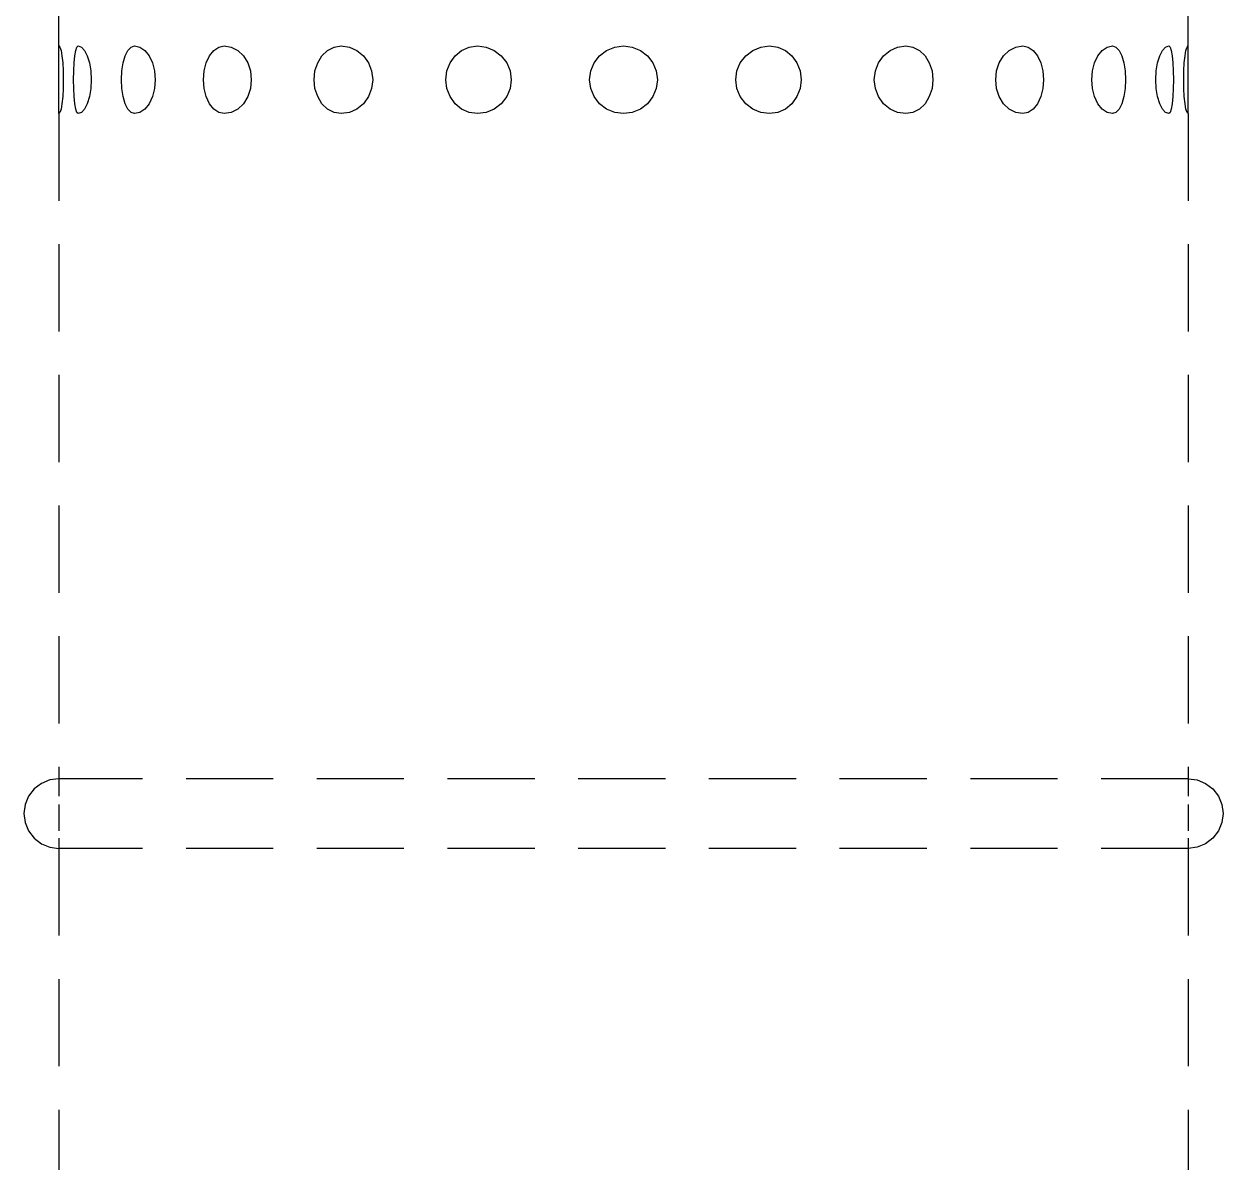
# Model space of a CAD drawing. Header units: millimetres. Extents: x 0 to 460473, y -68369 to 85219.
# Drawn here: x 221550.6 to 221636.7, y -29157.8 to -29076.1 of the extents above; entities that cross this region are included whole.
import ezdxf

# ---------------------------------------------------------------- set-up
doc = ezdxf.new("R2010")
doc.units = ezdxf.units.MM
doc.header["$LTSCALE"] = 50
doc.linetypes.add('HIDDEN2', pattern=[0.1875, 0.125, -0.0625])
doc.layers.add('hid', color=8, linetype='HIDDEN2')

msp = doc.modelspace()

# ---------------------------------------------------------------- linework, layer by layer
at = {"layer": 'hid'}
for p, q in [((221553.14544582, -29077.66723714), (221553.14544582, -29074.42689384)), ((221634.1540285, -29077.66723714), (221634.1540285, -29074.42689384)), ((221553.14544582, -29082.5277521), (221553.14544582, -29077.66723714)), ((221553.14544582, -29077.66723714), (221553.22825483, -29077.75004616)), ((221553.22825483, -29077.75004616), (221553.30542055, -29077.99282991)), ((221554.36562134, -29077.99282991), (221554.44278706, -29077.75004616)), ((221554.44278706, -29077.75004616), (221554.52559608, -29077.66723714)), ((221554.52559608, -29077.66723714), (221554.76837983, -29077.75004616)), ((221554.76837983, -29077.75004616), (221554.99461826, -29077.99282991)), ((221558.10296971, -29077.99282991), (221558.32920815, -29077.75004616)), ((221558.32920815, -29077.75004616), (221558.5719919, -29077.66723714)), ((221558.5719919, -29077.66723714), (221558.95820507, -29077.75004616)), ((221558.95820507, -29077.75004616), (221559.31809845, -29077.99282991)), ((221564.26277153, -29077.99282991), (221564.62266491, -29077.75004616)), ((221564.62266491, -29077.75004616), (221565.00887809, -29077.66723714)), ((221565.00887809, -29077.66723714), (221565.51220089, -29077.75004616)), ((221565.51220089, -29077.75004616), (221565.98122308, -29077.99282991)), ((221572.4252465, -29077.99282991), (221572.89426868, -29077.75004616)), ((221572.89426868, -29077.75004616), (221573.39759149, -29077.66723714)), ((221573.39759149, -29077.66723714), (221573.98372331, -29077.75004616)), ((221573.98372331, -29077.75004616), (221574.52991121, -29077.99282991)), ((221582.03413543, -29077.99282991), (221582.58032333, -29077.75004616)), ((221582.58032333, -29077.75004616), (221583.16645515, -29077.66723714)), ((221583.16645515, -29077.66723714), (221583.79545207, -29077.75004616)), ((221583.79545207, -29077.75004616), (221584.38158389, -29077.99282991)), ((221592.43460842, -29077.99282991), (221593.02074024, -29077.75004616)), ((221593.02074024, -29077.75004616), (221593.64973716, -29077.66723714)), ((221593.64973716, -29077.66723714), (221594.27873408, -29077.75004616)), ((221594.27873408, -29077.75004616), (221594.8648659, -29077.99282991)), ((221602.91789043, -29077.99282991), (221603.50402225, -29077.75004616)), ((221603.50402225, -29077.75004616), (221604.13301917, -29077.66723714)), ((221604.13301917, -29077.66723714), (221604.71915099, -29077.75004616)), ((221604.71915099, -29077.75004616), (221605.26533889, -29077.99282991)), ((221612.76956311, -29077.99282991), (221613.31575101, -29077.75004616)), ((221613.31575101, -29077.75004616), (221613.90188283, -29077.66723714)), ((221613.90188283, -29077.66723714), (221614.40520564, -29077.75004616)), ((221614.40520564, -29077.75004616), (221614.87422782, -29077.99282991)), ((221621.31825124, -29077.99282991), (221621.78727343, -29077.75004616)), ((221621.78727343, -29077.75004616), (221622.29059623, -29077.66723714)), ((221622.29059623, -29077.66723714), (221622.67680941, -29077.75004616)), ((221622.67680941, -29077.75004616), (221623.03670279, -29077.99282991)), ((221627.98137587, -29077.99282991), (221628.34126925, -29077.75004616)), ((221628.34126925, -29077.75004616), (221628.72748242, -29077.66723714)), ((221628.72748242, -29077.66723714), (221628.97026617, -29077.75004616)), ((221628.97026617, -29077.75004616), (221629.19650461, -29077.99282991)), ((221632.30485606, -29077.99282991), (221632.53109449, -29077.75004616)), ((221632.53109449, -29077.75004616), (221632.77387824, -29077.66723714)), ((221632.77387824, -29077.66723714), (221632.85668726, -29077.75004616)), ((221632.85668726, -29077.75004616), (221632.93385298, -29077.99282991)), ((221633.99405377, -29077.99282991), (221634.07121949, -29077.75004616)), ((221634.07121949, -29077.75004616), (221634.1540285, -29077.66723714)), ((221634.1540285, -29082.5277521), (221634.1540285, -29077.66723714)), ((221553.30542055, -29077.99282991), (221553.37168426, -29078.37904308)), ((221553.37168426, -29078.37904308), (221553.42253018, -29078.88236588)), ((221554.24851171, -29078.88236588), (221554.29935764, -29078.37904308)), ((221554.29935764, -29078.37904308), (221554.36562134, -29077.99282991)), ((221554.99461826, -29077.99282991), (221555.18889362, -29078.37904308)), ((221555.18889362, -29078.37904308), (221555.33796634, -29078.88236588)), ((221557.75962164, -29078.88236588), (221557.90869436, -29078.37904308)), ((221557.90869436, -29078.37904308), (221558.10296971, -29077.99282991)), ((221559.31809845, -29077.99282991), (221559.6271459, -29078.37904308)), ((221559.6271459, -29078.37904308), (221559.86428635, -29078.88236588)), ((221563.71658363, -29078.88236588), (221563.95372408, -29078.37904308)), ((221563.95372408, -29078.37904308), (221564.26277153, -29077.99282991)), ((221565.98122308, -29077.99282991), (221566.38398156, -29078.37904308)), ((221566.38398156, -29078.37904308), (221566.69302901, -29078.88236588)), ((221571.71344056, -29078.88236588), (221572.02248802, -29078.37904308)), ((221572.02248802, -29078.37904308), (221572.4252465, -29077.99282991)), ((221574.52991121, -29077.99282991), (221574.9989334, -29078.37904308)), ((221574.9989334, -29078.37904308), (221575.35882678, -29078.88236588)), ((221581.20521986, -29078.88236588), (221581.56511324, -29078.37904308)), ((221581.56511324, -29078.37904308), (221582.03413543, -29077.99282991)), ((221584.38158389, -29077.99282991), (221584.8849067, -29078.37904308)), ((221584.8849067, -29078.37904308), (221585.27111987, -29078.88236588)), ((221591.54507244, -29078.88236588), (221591.93128562, -29078.37904308)), ((221591.93128562, -29078.37904308), (221592.43460842, -29077.99282991)), ((221594.8648659, -29077.99282991), (221595.3681887, -29078.37904308)), ((221595.3681887, -29078.37904308), (221595.75440188, -29078.88236588)), ((221602.02835445, -29078.88236588), (221602.41456762, -29078.37904308)), ((221602.41456762, -29078.37904308), (221602.91789043, -29077.99282991)), ((221605.26533889, -29077.99282991), (221605.73436108, -29078.37904308)), ((221605.73436108, -29078.37904308), (221606.09425446, -29078.88236588)), ((221611.94064754, -29078.88236588), (221612.30054092, -29078.37904308)), ((221612.30054092, -29078.37904308), (221612.76956311, -29077.99282991)), ((221614.87422782, -29077.99282991), (221615.2769863, -29078.37904308)), ((221615.2769863, -29078.37904308), (221615.58603376, -29078.88236588)), ((221620.60644531, -29078.88236588), (221620.91549276, -29078.37904308)), ((221620.91549276, -29078.37904308), (221621.31825124, -29077.99282991)), ((221623.03670279, -29077.99282991), (221623.34575024, -29078.37904308)), ((221623.34575024, -29078.37904308), (221623.58289069, -29078.88236588)), ((221627.43518797, -29078.88236588), (221627.67232842, -29078.37904308)), ((221627.67232842, -29078.37904308), (221627.98137587, -29077.99282991)), ((221629.19650461, -29077.99282991), (221629.39077996, -29078.37904308)), ((221629.39077996, -29078.37904308), (221629.53985268, -29078.88236588)), ((221631.96150798, -29078.88236588), (221632.1105807, -29078.37904308)), ((221632.1105807, -29078.37904308), (221632.30485606, -29077.99282991)), ((221632.93385298, -29077.99282991), (221633.00011668, -29078.37904308)), ((221633.00011668, -29078.37904308), (221633.05096261, -29078.88236588)), ((221633.87694414, -29078.88236588), (221633.92779006, -29078.37904308)), ((221633.92779006, -29078.37904308), (221633.99405377, -29077.99282991)), ((221553.42253018, -29078.88236588), (221553.45449327, -29079.4684977)), ((221553.45449327, -29079.4684977), (221553.46539529, -29080.09749462)), ((221554.20564661, -29080.09749462), (221554.21654862, -29079.4684977)), ((221554.21654862, -29079.4684977), (221554.24851171, -29078.88236588)), ((221555.33796634, -29078.88236588), (221555.43167736, -29079.4684977)), ((221555.43167736, -29079.4684977), (221555.46364045, -29080.09749462)), ((221557.63394752, -29080.09749462), (221557.66591061, -29079.4684977)), ((221557.66591061, -29079.4684977), (221557.75962164, -29078.88236588)), ((221559.86428635, -29078.88236588), (221560.01335907, -29079.4684977)), ((221560.01335907, -29079.4684977), (221560.064205, -29080.09749462)), ((221563.51666498, -29080.09749462), (221563.56751091, -29079.4684977)), ((221563.56751091, -29079.4684977), (221563.71658363, -29078.88236588)), ((221566.69302901, -29078.88236588), (221566.88730436, -29079.4684977)), ((221566.88730436, -29079.4684977), (221566.95356807, -29080.09749462)), ((221571.45290151, -29080.09749462), (221571.51916521, -29079.4684977)), ((221571.51916521, -29079.4684977), (221571.71344056, -29078.88236588)), ((221575.35882678, -29078.88236588), (221575.58506522, -29079.4684977)), ((221575.58506522, -29079.4684977), (221575.66223094, -29080.09749462)), ((221580.9018157, -29080.09749462), (221580.97898142, -29079.4684977)), ((221580.97898142, -29079.4684977), (221581.20521986, -29078.88236588)), ((221585.27111987, -29078.88236588), (221585.51390362, -29079.4684977)), ((221585.51390362, -29079.4684977), (221585.59671263, -29080.09749462)), ((221591.21947968, -29080.09749462), (221591.3022887, -29079.4684977)), ((221591.3022887, -29079.4684977), (221591.54507244, -29078.88236588)), ((221595.75440188, -29078.88236588), (221595.99718562, -29079.4684977)), ((221595.99718562, -29079.4684977), (221596.07999464, -29080.09749462)), ((221601.70276169, -29080.09749462), (221601.7855707, -29079.4684977)), ((221601.7855707, -29079.4684977), (221602.02835445, -29078.88236588)), ((221606.09425446, -29078.88236588), (221606.3204929, -29079.4684977)), ((221606.3204929, -29079.4684977), (221606.39765862, -29080.09749462)), ((221611.63724338, -29080.09749462), (221611.7144091, -29079.4684977)), ((221611.7144091, -29079.4684977), (221611.94064754, -29078.88236588)), ((221615.58603376, -29078.88236588), (221615.78030911, -29079.4684977)), ((221615.78030911, -29079.4684977), (221615.84657281, -29080.09749462)), ((221620.34590625, -29080.09749462), (221620.41216996, -29079.4684977)), ((221620.41216996, -29079.4684977), (221620.60644531, -29078.88236588)), ((221623.58289069, -29078.88236588), (221623.73196341, -29079.4684977)), ((221623.73196341, -29079.4684977), (221623.78280934, -29080.09749462)), ((221627.23526932, -29080.09749462), (221627.28611525, -29079.4684977)), ((221627.28611525, -29079.4684977), (221627.43518797, -29078.88236588)), ((221629.53985268, -29078.88236588), (221629.63356371, -29079.4684977)), ((221629.63356371, -29079.4684977), (221629.6655268, -29080.09749462)), ((221631.83583387, -29080.09749462), (221631.86779696, -29079.4684977)), ((221631.86779696, -29079.4684977), (221631.96150798, -29078.88236588)), ((221633.05096261, -29078.88236588), (221633.0829257, -29079.4684977)), ((221633.0829257, -29079.4684977), (221633.09382771, -29080.09749462)), ((221633.83407903, -29080.09749462), (221633.84498105, -29079.4684977)), ((221633.84498105, -29079.4684977), (221633.87694414, -29078.88236588)), ((221553.46539529, -29080.09749462), (221553.45449327, -29080.72649154)), ((221554.21654862, -29080.72649154), (221554.20564661, -29080.09749462)), ((221555.46364045, -29080.09749462), (221555.43167736, -29080.72649154)), ((221557.66591061, -29080.72649154), (221557.63394752, -29080.09749462)), ((221560.064205, -29080.09749462), (221560.01335907, -29080.72649154)), ((221563.56751091, -29080.72649154), (221563.51666498, -29080.09749462)), ((221566.95356807, -29080.09749462), (221566.88730436, -29080.72649154)), ((221571.51916521, -29080.72649154), (221571.45290151, -29080.09749462)), ((221575.66223094, -29080.09749462), (221575.58506522, -29080.72649154)), ((221580.97898142, -29080.72649154), (221580.9018157, -29080.09749462)), ((221585.59671263, -29080.09749462), (221585.51390362, -29080.72649154)), ((221591.3022887, -29080.72649154), (221591.21947968, -29080.09749462)), ((221596.07999464, -29080.09749462), (221595.99718562, -29080.72649154)), ((221601.7855707, -29080.72649154), (221601.70276169, -29080.09749462)), ((221606.39765862, -29080.09749462), (221606.3204929, -29080.72649154)), ((221611.7144091, -29080.72649154), (221611.63724338, -29080.09749462)), ((221615.84657281, -29080.09749462), (221615.78030911, -29080.72649154)), ((221620.41216996, -29080.72649154), (221620.34590625, -29080.09749462)), ((221623.78280934, -29080.09749462), (221623.73196341, -29080.72649154)), ((221627.28611525, -29080.72649154), (221627.23526932, -29080.09749462)), ((221629.6655268, -29080.09749462), (221629.63356371, -29080.72649154)), ((221631.86779696, -29080.72649154), (221631.83583387, -29080.09749462)), ((221633.09382771, -29080.09749462), (221633.0829257, -29080.72649154)), ((221633.84498105, -29080.72649154), (221633.83407903, -29080.09749462)), ((221553.45449327, -29080.72649154), (221553.42253018, -29081.31262336)), ((221554.24851171, -29081.31262336), (221554.21654862, -29080.72649154)), ((221555.43167736, -29080.72649154), (221555.33796634, -29081.31262336)), ((221557.75962164, -29081.31262336), (221557.66591061, -29080.72649154)), ((221560.01335907, -29080.72649154), (221559.86428635, -29081.31262336)), ((221563.71658363, -29081.31262336), (221563.56751091, -29080.72649154)), ((221566.88730436, -29080.72649154), (221566.69302901, -29081.31262336)), ((221571.71344056, -29081.31262336), (221571.51916521, -29080.72649154)), ((221575.58506522, -29080.72649154), (221575.35882678, -29081.31262336)), ((221581.20521986, -29081.31262336), (221580.97898142, -29080.72649154)), ((221585.51390362, -29080.72649154), (221585.27111987, -29081.31262336)), ((221591.54507244, -29081.31262336), (221591.3022887, -29080.72649154)), ((221595.99718562, -29080.72649154), (221595.75440188, -29081.31262336)), ((221602.02835445, -29081.31262336), (221601.7855707, -29080.72649154)), ((221606.3204929, -29080.72649154), (221606.09425446, -29081.31262336)), ((221611.94064754, -29081.31262336), (221611.7144091, -29080.72649154)), ((221615.78030911, -29080.72649154), (221615.58603376, -29081.31262336)), ((221620.60644531, -29081.31262336), (221620.41216996, -29080.72649154)), ((221623.73196341, -29080.72649154), (221623.58289069, -29081.31262336)), ((221627.43518797, -29081.31262336), (221627.28611525, -29080.72649154)), ((221629.63356371, -29080.72649154), (221629.53985268, -29081.31262336)), ((221631.96150798, -29081.31262336), (221631.86779696, -29080.72649154)), ((221633.0829257, -29080.72649154), (221633.05096261, -29081.31262336)), ((221633.87694414, -29081.31262336), (221633.84498105, -29080.72649154)), ((221553.37168426, -29081.81594617), (221553.30542055, -29082.20215934)), ((221553.42253018, -29081.31262336), (221553.37168426, -29081.81594617)), ((221554.29935764, -29081.81594617), (221554.24851171, -29081.31262336)), ((221554.36562134, -29082.20215934), (221554.29935764, -29081.81594617)), ((221555.18889362, -29081.81594617), (221554.99461826, -29082.20215934)), ((221555.33796634, -29081.31262336), (221555.18889362, -29081.81594617)), ((221557.90869436, -29081.81594617), (221557.75962164, -29081.31262336)), ((221558.10296971, -29082.20215934), (221557.90869436, -29081.81594617)), ((221559.6271459, -29081.81594617), (221559.31809845, -29082.20215934)), ((221559.86428635, -29081.31262336), (221559.6271459, -29081.81594617)), ((221563.95372408, -29081.81594617), (221563.71658363, -29081.31262336)), ((221564.26277153, -29082.20215934), (221563.95372408, -29081.81594617)), ((221566.38398156, -29081.81594617), (221565.98122308, -29082.20215934)), ((221566.69302901, -29081.31262336), (221566.38398156, -29081.81594617)), ((221572.02248802, -29081.81594617), (221571.71344056, -29081.31262336)), ((221572.4252465, -29082.20215934), (221572.02248802, -29081.81594617)), ((221574.9989334, -29081.81594617), (221574.52991121, -29082.20215934)), ((221575.35882678, -29081.31262336), (221574.9989334, -29081.81594617)), ((221581.56511324, -29081.81594617), (221581.20521986, -29081.31262336)), ((221582.03413543, -29082.20215934), (221581.56511324, -29081.81594617)), ((221584.8849067, -29081.81594617), (221584.38158389, -29082.20215934)), ((221585.27111987, -29081.31262336), (221584.8849067, -29081.81594617)), ((221591.93128562, -29081.81594617), (221591.54507244, -29081.31262336)), ((221592.43460842, -29082.20215934), (221591.93128562, -29081.81594617)), ((221595.3681887, -29081.81594617), (221594.8648659, -29082.20215934)), ((221595.75440188, -29081.31262336), (221595.3681887, -29081.81594617)), ((221602.41456762, -29081.81594617), (221602.02835445, -29081.31262336)), ((221602.91789043, -29082.20215934), (221602.41456762, -29081.81594617)), ((221605.73436108, -29081.81594617), (221605.26533889, -29082.20215934)), ((221606.09425446, -29081.31262336), (221605.73436108, -29081.81594617)), ((221612.30054092, -29081.81594617), (221611.94064754, -29081.31262336)), ((221612.76956311, -29082.20215934), (221612.30054092, -29081.81594617)), ((221615.2769863, -29081.81594617), (221614.87422782, -29082.20215934)), ((221615.58603376, -29081.31262336), (221615.2769863, -29081.81594617)), ((221620.91549276, -29081.81594617), (221620.60644531, -29081.31262336)), ((221621.31825124, -29082.20215934), (221620.91549276, -29081.81594617)), ((221623.34575024, -29081.81594617), (221623.03670279, -29082.20215934)), ((221623.58289069, -29081.31262336), (221623.34575024, -29081.81594617)), ((221627.67232842, -29081.81594617), (221627.43518797, -29081.31262336)), ((221627.98137587, -29082.20215934), (221627.67232842, -29081.81594617)), ((221629.39077996, -29081.81594617), (221629.19650461, -29082.20215934)), ((221629.53985268, -29081.31262336), (221629.39077996, -29081.81594617)), ((221632.1105807, -29081.81594617), (221631.96150798, -29081.31262336)), ((221632.30485606, -29082.20215934), (221632.1105807, -29081.81594617)), ((221633.00011668, -29081.81594617), (221632.93385298, -29082.20215934)), ((221633.05096261, -29081.31262336), (221633.00011668, -29081.81594617)), ((221633.92779006, -29081.81594617), (221633.87694414, -29081.31262336)), ((221633.99405377, -29082.20215934), (221633.92779006, -29081.81594617)), ((221553.22825483, -29082.44494309), (221553.14544582, -29082.5277521)), ((221553.14544582, -29082.5277521), (221553.14544582, -29130.25200171)), ((221553.30542055, -29082.20215934), (221553.22825483, -29082.44494309)), ((221554.44278706, -29082.44494309), (221554.36562134, -29082.20215934)), ((221554.52559608, -29082.5277521), (221554.44278706, -29082.44494309)), ((221554.76837983, -29082.44494309), (221554.52559608, -29082.5277521)), ((221554.99461826, -29082.20215934), (221554.76837983, -29082.44494309)), ((221558.32920815, -29082.44494309), (221558.10296971, -29082.20215934)), ((221558.5719919, -29082.5277521), (221558.32920815, -29082.44494309)), ((221558.95820507, -29082.44494309), (221558.5719919, -29082.5277521)), ((221559.31809845, -29082.20215934), (221558.95820507, -29082.44494309)), ((221564.62266491, -29082.44494309), (221564.26277153, -29082.20215934)), ((221565.00887809, -29082.5277521), (221564.62266491, -29082.44494309)), ((221565.51220089, -29082.44494309), (221565.00887809, -29082.5277521)), ((221565.98122308, -29082.20215934), (221565.51220089, -29082.44494309)), ((221572.89426868, -29082.44494309), (221572.4252465, -29082.20215934)), ((221573.39759149, -29082.5277521), (221572.89426868, -29082.44494309)), ((221573.98372331, -29082.44494309), (221573.39759149, -29082.5277521)), ((221574.52991121, -29082.20215934), (221573.98372331, -29082.44494309)), ((221582.58032333, -29082.44494309), (221582.03413543, -29082.20215934)), ((221583.16645515, -29082.5277521), (221582.58032333, -29082.44494309)), ((221583.79545207, -29082.44494309), (221583.16645515, -29082.5277521)), ((221584.38158389, -29082.20215934), (221583.79545207, -29082.44494309)), ((221593.02074024, -29082.44494309), (221592.43460842, -29082.20215934)), ((221593.64973716, -29082.5277521), (221593.02074024, -29082.44494309)), ((221594.27873408, -29082.44494309), (221593.64973716, -29082.5277521)), ((221594.8648659, -29082.20215934), (221594.27873408, -29082.44494309)), ((221603.50402225, -29082.44494309), (221602.91789043, -29082.20215934)), ((221604.13301917, -29082.5277521), (221603.50402225, -29082.44494309)), ((221604.71915099, -29082.44494309), (221604.13301917, -29082.5277521)), ((221605.26533889, -29082.20215934), (221604.71915099, -29082.44494309)), ((221613.31575101, -29082.44494309), (221612.76956311, -29082.20215934)), ((221613.90188283, -29082.5277521), (221613.31575101, -29082.44494309)), ((221614.40520564, -29082.44494309), (221613.90188283, -29082.5277521)), ((221614.87422782, -29082.20215934), (221614.40520564, -29082.44494309)), ((221621.78727343, -29082.44494309), (221621.31825124, -29082.20215934)), ((221622.29059623, -29082.5277521), (221621.78727343, -29082.44494309)), ((221622.67680941, -29082.44494309), (221622.29059623, -29082.5277521)), ((221623.03670279, -29082.20215934), (221622.67680941, -29082.44494309)), ((221628.34126925, -29082.44494309), (221627.98137587, -29082.20215934)), ((221628.72748242, -29082.5277521), (221628.34126925, -29082.44494309)), ((221628.97026617, -29082.44494309), (221628.72748242, -29082.5277521)), ((221629.19650461, -29082.20215934), (221628.97026617, -29082.44494309)), ((221632.53109449, -29082.44494309), (221632.30485606, -29082.20215934)), ((221632.77387824, -29082.5277521), (221632.53109449, -29082.44494309)), ((221632.85668726, -29082.44494309), (221632.77387824, -29082.5277521)), ((221632.93385298, -29082.20215934), (221632.85668726, -29082.44494309)), ((221634.07121949, -29082.44494309), (221633.99405377, -29082.20215934)), ((221634.1540285, -29082.5277521), (221634.07121949, -29082.44494309)), ((221634.1540285, -29082.5277521), (221634.1540285, -29130.25200171)), ((221551.37767887, -29130.98423475), (221550.98038231, -29131.50200171)), ((221551.89544582, -29130.5869382), (221551.37767887, -29130.98423475)), ((221552.49839821, -29130.33718714), (221551.89544582, -29130.5869382)), ((221553.14544582, -29130.25200171), (221552.49839821, -29130.33718714)), ((221553.14544582, -29130.25200171), (221553.14544582, -29131.50200171)), ((221634.1540285, -29130.25200171), (221553.14544582, -29130.25200171)), ((221634.1540285, -29130.25200171), (221634.80107611, -29130.33718714)), ((221634.1540285, -29130.25200171), (221634.1540285, -29131.50200171)), ((221634.80107611, -29130.33718714), (221635.4040285, -29130.5869382)), ((221635.4040285, -29130.5869382), (221635.92179545, -29130.98423475)), ((221635.92179545, -29130.98423475), (221636.31909201, -29131.50200171)), ((221550.98038231, -29131.50200171), (221550.73063125, -29132.10495409)), ((221636.31909201, -29131.50200171), (221636.56884307, -29132.10495409)), ((221550.73063125, -29132.10495409), (221550.64544582, -29132.75200171)), ((221550.64544582, -29132.75200171), (221550.73063125, -29133.39904932)), ((221553.14544582, -29132.10495409), (221553.14544582, -29134.00200171)), ((221634.1540285, -29132.10495409), (221634.1540285, -29134.00200171)), ((221636.56884307, -29132.10495409), (221636.6540285, -29132.75200171)), ((221636.6540285, -29132.75200171), (221636.56884307, -29133.39904932)), ((221550.73063125, -29133.39904932), (221550.98038231, -29134.00200171)), ((221636.56884307, -29133.39904932), (221636.31909201, -29134.00200171)), ((221550.98038231, -29134.00200171), (221551.37767887, -29134.51976866)), ((221551.37767887, -29134.51976866), (221551.89544582, -29134.91706522)), ((221553.14544582, -29134.51976866), (221553.14544582, -29135.25200171)), ((221634.1540285, -29134.51976866), (221634.1540285, -29135.25200171)), ((221635.92179545, -29134.51976866), (221635.4040285, -29134.91706522)), ((221636.31909201, -29134.00200171), (221635.92179545, -29134.51976866)), ((221551.89544582, -29134.91706522), (221552.49839821, -29135.16681627)), ((221552.49839821, -29135.16681627), (221553.14544582, -29135.25200171)), ((221553.14544582, -29135.25200171), (221553.14544582, -29198.31389132)), ((221634.1540285, -29135.25200171), (221553.14544582, -29135.25200171)), ((221634.80107611, -29135.16681627), (221634.1540285, -29135.25200171)), ((221634.1540285, -29135.25200171), (221634.1540285, -29198.31389132)), ((221635.4040285, -29134.91706522), (221634.80107611, -29135.16681627))]:
    msp.add_line(p, q, dxfattribs=at)

doc.saveas('drawing.dxf')
